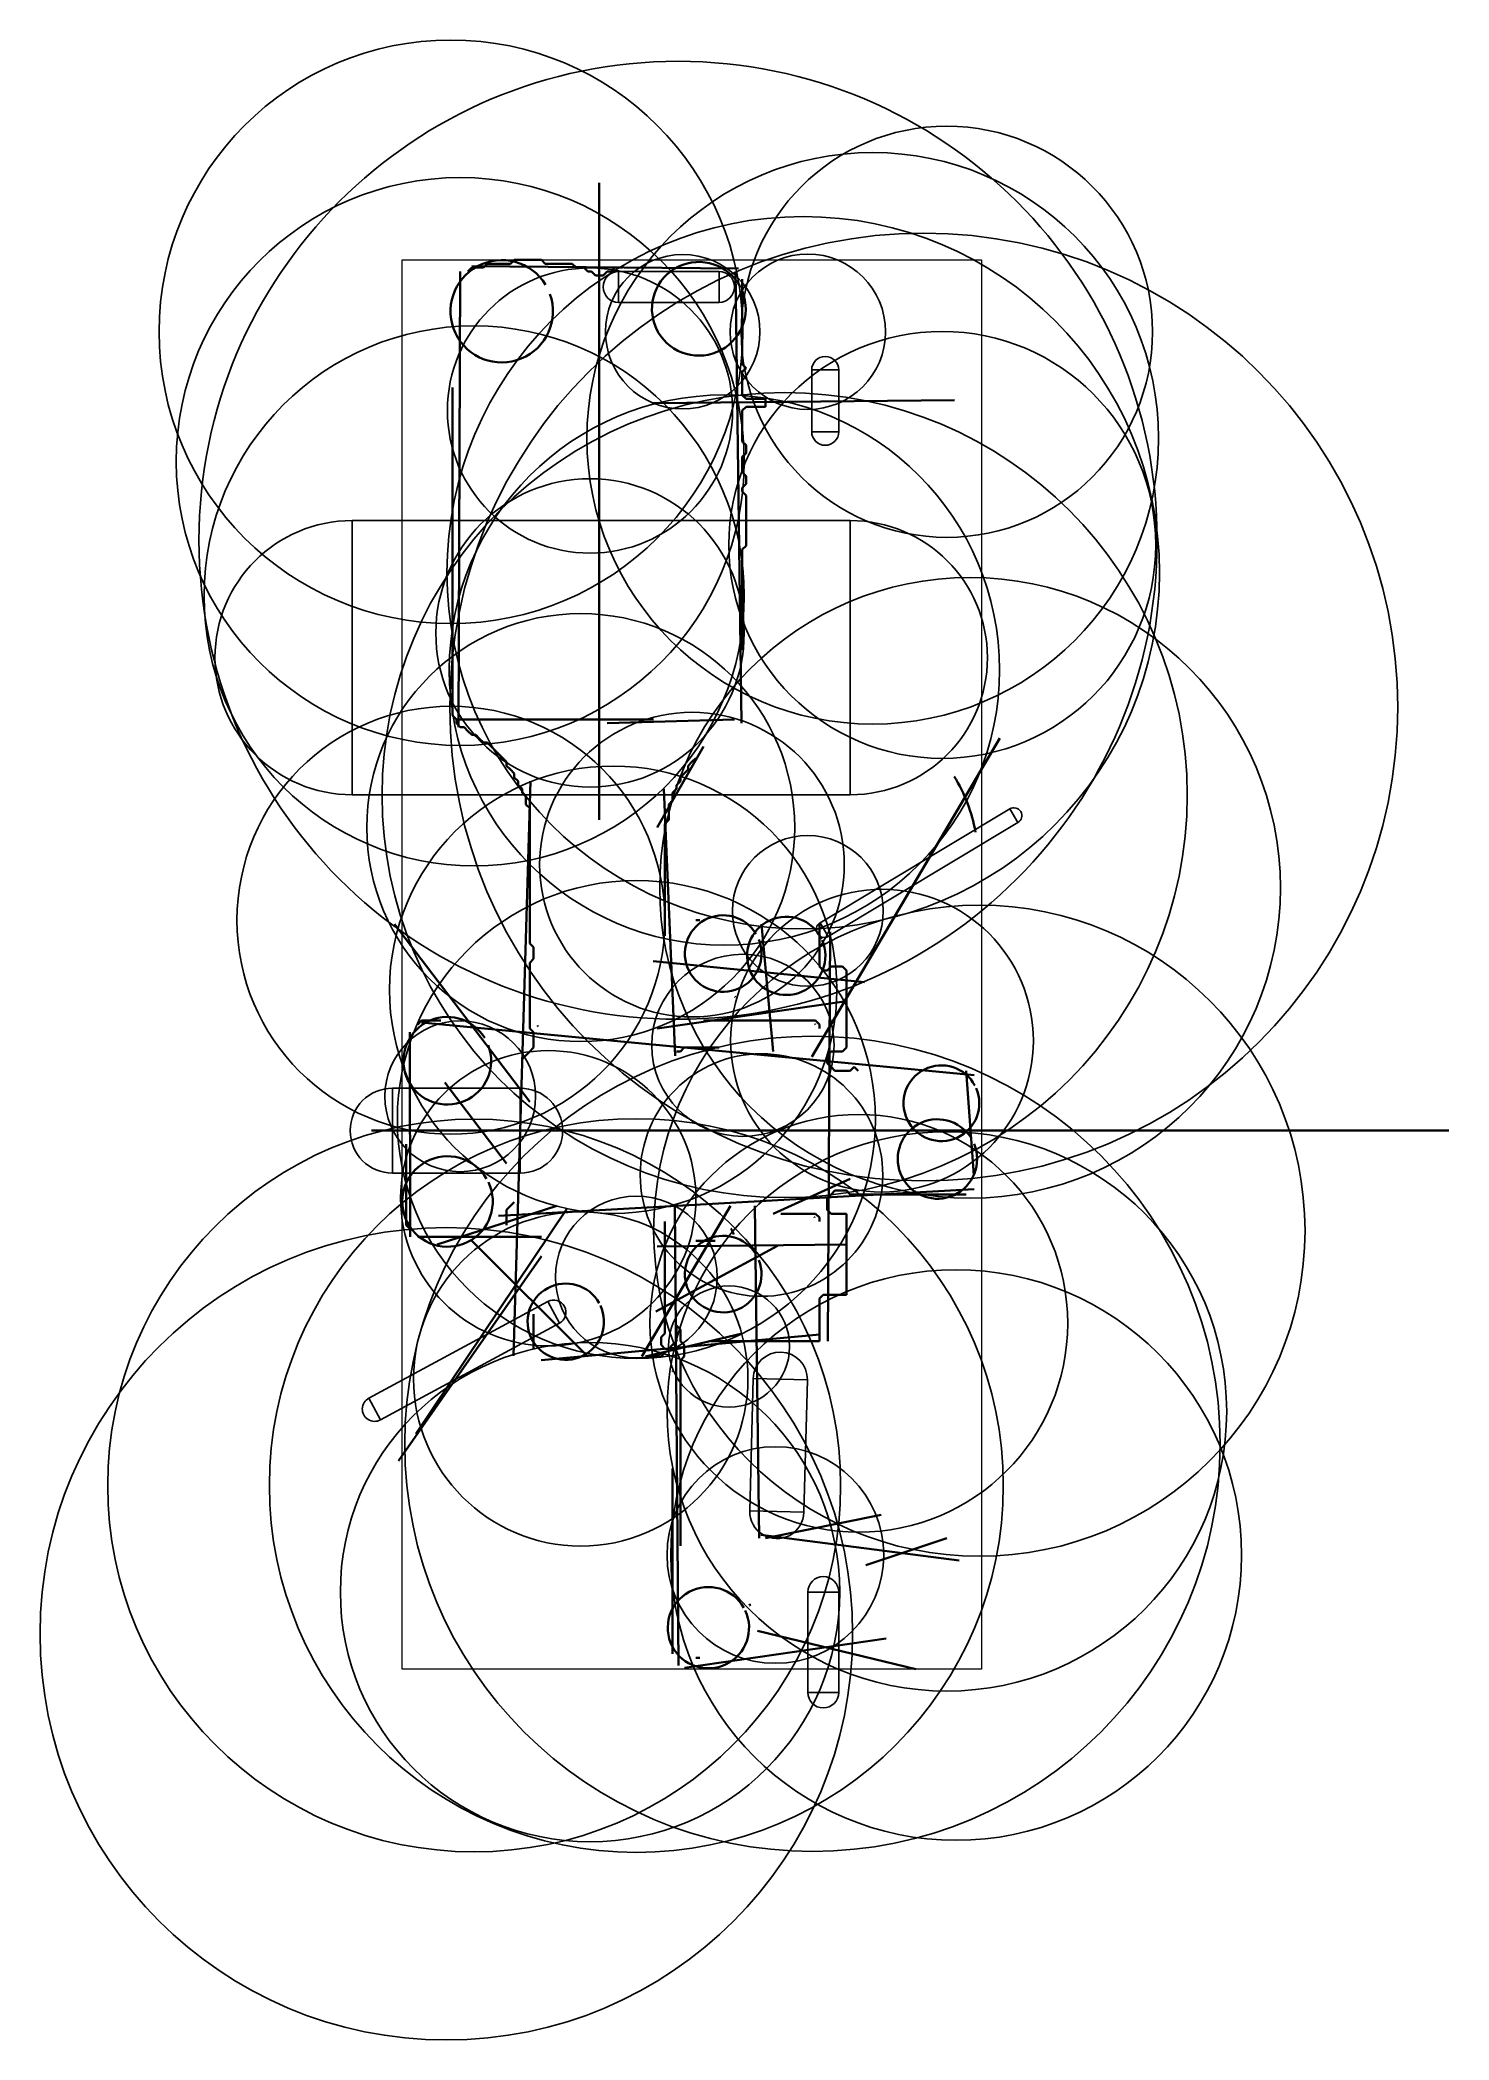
# Model space of a CAD drawing. Header units: millimetres. Extents: x 14 to 379, y -41 to 477.
import ezdxf

# ---------------------------------------------------------------- set-up
doc = ezdxf.new("R2010")
doc.units = ezdxf.units.MM
doc.linetypes.add('DASHED', pattern=[0])
for name, color, linetype, lineweight in [('01_CUT_OUTLINE', 7, 'CONTINUOUS', 35), ('03_DRILL_BORES', 4, 'CONTINUOUS', 25), ('04_MILL_SLOTS', 3, 'CONTINUOUS', 25), ('99_REFERENCE', 8, 'DASHED', 13)]:
    doc.layers.add(name, color=color, linetype=linetype, lineweight=lineweight)

msp = doc.modelspace()

# ---------------------------------------------------------------- linework, layer by layer
at = {"layer": '01_CUT_OUTLINE'}
for p, q in [((159.002, 440), (158.998, 275)), ((137, 420), (136, 419)), ((138, 420), (137, 420)), ((139, 420), (138, 420)), ((140, 420), (139, 420)), ((141, 420), (140, 420)), ((142, 420), (141, 420)), ((143, 420), (142, 420)), ((144, 420), (143, 420)), ((145, 419), (144, 420)), ((122.9595, 417.0075), (122.5246, 299.0018)), ((126, 418), (125, 417)), ((127, 418), (126, 418)), ((195.0169, 417.7524), (126.004, 418.4178)), ((128, 418), (127, 418)), ((129, 418), (128, 418)), ((130, 419), (129, 418)), ((131, 419), (130, 419)), ((132, 419), (131, 419)), ((133, 419), (132, 419)), ((134, 419), (133, 419)), ((135, 419), (134, 419)), ((136, 419), (135, 419)), ((146, 419), (145, 419)), ((147, 419), (146, 419)), ((148, 419), (147, 419)), ((149, 419), (148, 419)), ((150, 419), (149, 419)), ((151, 419), (150, 419)), ((152, 419), (151, 419)), ((153, 418), (152, 419)), ((154, 418), (153, 418)), ((155, 418), (154, 418)), ((156, 417), (155, 418)), ((157, 417), (156, 417)), ((158, 416), (157, 417)), ((159, 416), (158, 416)), ((160, 416), (159, 416)), ((161, 417), (160, 416)), ((162, 417), (161, 417)), ((163, 418), (162, 417)), ((164, 418), (163, 418)), ((165, 418), (164, 418)), ((194.2926, 417.0172), (195.8538, 299.998)), ((196, 414), (196, 415)), ((196, 413), (196, 414)), ((196, 412), (196, 413)), ((196, 411), (196, 412)), ((196, 410), (196, 411)), ((196, 409), (196, 410)), ((196, 408), (196, 409)), ((196, 407), (196, 408)), ((196, 406), (196, 407)), ((196, 405), (196, 406)), ((196, 404), (196, 405)), ((196, 403), (196, 404)), ((196, 402), (196, 403)), ((196, 401), (196, 402)), ((196, 400), (196, 401)), ((196, 399), (196, 400)), ((196, 398), (196, 399)), ((196, 397), (196, 398)), ((196, 396), (196, 397)), ((196, 395), (196, 396)), ((196, 394), (196, 395)), ((196, 393), (196, 394)), ((197, 392), (196, 393)), ((196, 391), (197, 392)), ((196, 390), (196, 391)), ((196, 389), (196, 390)), ((196, 388), (196, 389)), ((121, 387), (121, 386)), ((121, 386), (121, 385)), ((121, 385), (121, 384)), ((121, 384), (121, 383)), ((251.0032, 383.6932), (173.012, 382.8678)), ((196, 387), (196, 388)), ((196, 386), (196, 387)), ((196, 385), (196, 386)), ((197, 384), (196, 385)), ((198, 384), (197, 384)), ((199, 384), (198, 384)), ((200, 384), (199, 384)), ((201, 384), (200, 384)), ((202, 384), (201, 384)), ((202, 383), (202, 384)), ((121, 383), (121, 382)), ((121, 382), (121, 381)), ((121, 381), (121, 380)), ((121, 380), (121, 379)), ((121, 379), (121, 378)), ((196, 381), (197, 382)), ((196, 380), (196, 381)), ((196, 379), (196, 380)), ((196, 378), (196, 379)), ((197, 382), (198, 382)), ((198, 382), (199, 382)), ((199, 382), (200, 382)), ((200, 382), (201, 382)), ((201, 382), (202, 382)), ((202, 382), (202, 383)), ((121, 378), (121, 377)), ((121, 377), (121, 376)), ((121, 376), (121, 375)), ((121, 375), (121, 374)), ((121, 374), (121, 373)), ((121, 373), (121, 372)), ((196, 377), (196, 378)), ((196, 376), (196, 377)), ((196, 375), (196, 376)), ((196, 374), (196, 375)), ((196, 373), (196, 374)), ((197, 372), (196, 373)), ((121, 372), (121, 371)), ((121, 371), (121, 370)), ((121, 370), (121, 369)), ((121, 369), (121, 368)), ((121, 368), (121, 367)), ((196, 369), (197, 370)), ((196, 368), (196, 369)), ((196, 367), (196, 368)), ((197, 371), (197, 372)), ((197, 370), (197, 371)), ((121, 367), (121, 366)), ((121, 366), (121, 365)), ((121, 365), (121, 364)), ((121, 364), (121, 363)), ((121, 363), (121, 362)), ((196, 366), (196, 367)), ((196, 365), (196, 366)), ((197, 364), (196, 365)), ((197, 363), (197, 364)), ((197, 362), (197, 363)), ((121, 362), (121, 361)), ((121, 361), (121, 360)), ((121, 360), (121, 359)), ((121, 359), (121, 358)), ((121, 358), (121, 357)), ((196, 361), (197, 362)), ((196, 360), (196, 361)), ((197, 359), (196, 360)), ((197, 358), (197, 359)), ((197, 357), (197, 358)), ((121, 357), (121, 356)), ((121, 356), (121, 355)), ((121, 355), (121, 354)), ((121, 354), (121, 353)), ((121, 353), (121, 352)), ((197, 356), (197, 357)), ((197, 355), (197, 356)), ((197, 354), (197, 355)), ((197, 353), (197, 354)), ((197, 352), (197, 353)), ((121, 352), (121, 351)), ((121, 351), (121, 350)), ((121, 350), (121, 349)), ((121, 349), (121, 348)), ((121, 348), (121, 347)), ((197, 351), (197, 352)), ((197, 350), (197, 351)), ((197, 349), (197, 350)), ((197, 348), (197, 349)), ((197, 347), (197, 348)), ((121, 347), (121, 346)), ((121, 346), (121, 345)), ((121, 345), (121, 344)), ((121, 344), (121, 343)), ((121, 343), (121, 342)), ((121, 342), (121, 341)), ((196, 345), (197, 346)), ((196, 344), (196, 345)), ((196, 343), (196, 344)), ((196, 342), (196, 343)), ((196, 341), (196, 342)), ((197, 346), (197, 347)), ((121, 341), (121, 340)), ((121, 340), (121, 339)), ((121, 339), (121, 338)), ((121, 338), (121, 337)), ((121, 337), (121, 336)), ((196, 340), (196, 341)), ((196, 339), (196, 340)), ((196, 338), (196, 339)), ((196, 337), (196, 338)), ((196, 336), (196, 337)), ((121, 336), (121, 335)), ((121, 335), (121, 334)), ((121, 334), (121, 333)), ((121, 333), (121, 332)), ((121, 332), (121, 331)), ((196, 335), (196, 336)), ((196, 334), (196, 335)), ((196, 333), (196, 334)), ((196, 332), (196, 333)), ((196, 331), (196, 332)), ((121, 331), (121, 330)), ((121, 330), (121, 329)), ((121, 329), (121, 328)), ((121, 328), (121, 327)), ((121, 327), (121, 326)), ((196, 330), (196, 331)), ((196, 329), (196, 330)), ((196, 328), (196, 329)), ((196, 327), (196, 328)), ((196, 326), (196, 327)), ((121, 326), (121, 325)), ((121, 325), (121, 324)), ((121, 324), (121, 323)), ((121, 323), (121, 322)), ((121, 322), (121, 321)), ((196, 325), (196, 326)), ((196, 324), (196, 325)), ((196, 323), (196, 324)), ((196, 322), (196, 323)), ((196, 321), (196, 322)), ((121, 321), (121, 320)), ((121, 320), (121, 319)), ((121, 319), (121, 318)), ((121, 318), (121, 317)), ((121, 317), (121, 316)), ((121, 316), (121, 315)), ((196, 320), (196, 321)), ((196, 319), (196, 320)), ((121, 315), (121, 314)), ((121, 314), (121, 313)), ((121, 313), (121, 312)), ((121, 312), (121, 311)), ((121, 311), (121, 310)), ((121, 310), (121, 309)), ((121, 309), (121, 308)), ((121, 308), (121, 307)), ((121, 307), (121, 306)), ((121, 306), (121, 305)), ((121, 305), (121, 304)), ((121, 304), (121, 303)), ((121, 303), (121, 302)), ((121, 302), (122, 301)), ((122, 301), (173, 301)), ((122, 301), (122, 300)), ((161, 300), (194, 301)), ((122, 300), (123, 299)), ((123, 299), (124, 299)), ((124, 299), (125, 298)), ((125, 298), (126, 297)), ((126, 297), (127, 297)), ((127, 297), (128, 296)), ((128, 296), (129, 295)), ((262.6768, 296.1904), (214.0112, 213.5825)), ((129, 295), (130, 295)), ((130, 295), (131, 294)), ((131, 294), (132, 293)), ((132, 293), (133, 292)), ((133, 292), (134, 291)), ((134, 291), (135, 290)), ((174, 273), (186, 294)), ((183, 290), (184, 291)), ((135, 290), (135, 289)), ((135, 289), (136, 288)), ((136, 288), (137, 287)), ((141.1738, 284.9948), (136.7543, 136.1558)), ((137, 287), (137, 286)), ((137, 286), (138, 285)), ((138, 285), (138, 284)), ((179, 284), (180, 285)), ((180, 286), (181, 287)), ((180, 285), (180, 286)), ((181, 287), (182, 288)), ((182, 289), (183, 290)), ((182, 288), (182, 289)), ((138, 284), (139, 283)), ((139, 283), (139, 282)), ((139, 282), (140, 281)), ((140, 281), (140, 280)), ((140, 280), (140, 279)), ((175.7267, 282.9885), (178.6253, 213.9004)), ((177, 279), (178, 280)), ((178, 282), (179, 283)), ((178, 281), (178, 282)), ((178, 280), (178, 281)), ((179, 283), (179, 284)), ((140, 279), (141, 278)), ((141, 278), (141, 277)), ((141, 277), (141, 276)), ((141, 276), (141, 275)), ((141, 275), (141, 274)), ((176, 274), (177, 275)), ((177, 278), (177, 279)), ((177, 277), (177, 278)), ((177, 276), (177, 277)), ((177, 275), (177, 276)), ((141, 274), (141, 273)), ((141, 273), (141, 272)), ((141, 272), (141, 271)), ((141, 271), (141, 270)), ((141, 270), (141, 269)), ((176, 273), (176, 274)), ((176, 272), (176, 273)), ((176, 271), (176, 272)), ((176, 270), (176, 271)), ((176, 269), (176, 270)), ((141, 269), (141, 268)), ((141, 268), (141, 267)), ((141, 267), (141, 266)), ((141, 266), (141, 265)), ((141, 265), (141, 264)), ((176, 268), (176, 269)), ((176, 267), (176, 268)), ((176, 266), (176, 267)), ((176, 265), (176, 266)), ((176, 264), (176, 265)), ((141, 264), (141, 263)), ((141, 263), (141, 262)), ((141, 262), (141, 261)), ((141, 261), (141, 260)), ((141, 260), (141, 259)), ((141, 259), (141, 258)), ((176, 263), (176, 264)), ((176, 262), (176, 263)), ((176, 261), (176, 262)), ((176, 260), (176, 261)), ((176, 259), (176, 260)), ((176, 258), (176, 259)), ((141, 258), (141, 257)), ((141, 257), (141, 256)), ((141, 256), (141, 255)), ((141, 255), (141, 254)), ((141, 254), (141, 253)), ((176, 257), (176, 258)), ((176, 256), (176, 257)), ((176, 255), (176, 256)), ((176, 254), (176, 255)), ((176, 253), (176, 254)), ((141, 253), (141, 252)), ((141, 252), (141, 251)), ((141, 251), (141, 250)), ((141, 250), (141, 249)), ((141, 249), (141, 248)), ((176, 252), (176, 253)), ((176, 251), (176, 252)), ((176, 250), (176, 251)), ((176, 249), (176, 250)), ((176, 248), (176, 249)), ((185, 249), (184, 249)), ((106, 248), (141, 202)), ((141, 248), (141, 247)), ((141, 247), (141, 246)), ((141, 246), (141, 245)), ((141, 245), (141, 244)), ((141, 244), (141, 243)), ((176, 247), (176, 248)), ((176, 246), (176, 247)), ((176, 245), (176, 246)), ((201, 248), (204, 215)), ((216, 247), (216, 248)), ((216, 246), (216, 247)), ((216, 245), (216, 246)), ((216, 244), (216, 245)), ((216, 243), (216, 244)), ((218.7505, 245.9853), (218.1834, 139.983)), ((141, 243), (142, 242)), ((142, 239), (141, 238)), ((142, 242), (142, 241)), ((142, 241), (142, 240)), ((142, 240), (142, 239)), ((227.6951, 232.9442), (172.9431, 238.4069)), ((216, 242), (216, 243)), ((216, 241), (216, 242)), ((216, 240), (216, 241)), ((216, 239), (216, 240)), ((216, 238), (216, 239)), ((141, 238), (141, 237)), ((141, 237), (141, 236)), ((141, 236), (141, 235)), ((141, 235), (141, 234)), ((141, 234), (141, 233)), ((216, 237), (216, 238)), ((217, 236), (216, 237)), ((218, 236), (217, 236)), ((219, 237), (218, 236)), ((220, 237), (219, 237)), ((221, 237), (220, 237)), ((222, 237), (221, 237)), ((223, 236), (222, 237)), ((223, 235), (223, 236)), ((223, 234), (223, 235)), ((223, 233), (223, 234)), ((141, 233), (141, 232)), ((141, 232), (141, 231)), ((141, 231), (141, 230)), ((141, 230), (141, 229)), ((141, 229), (141, 228)), ((141, 228), (141, 227)), ((174, 221), (223, 228)), ((223, 232), (223, 233)), ((223, 231), (223, 232)), ((223, 230), (223, 231)), ((223, 229), (223, 230)), ((223, 228), (223, 229)), ((223, 227), (223, 228)), ((113, 223), (112, 222)), ((114, 223), (113, 223)), ((115, 223), (114, 223)), ((116, 223), (115, 223)), ((117, 223), (116, 223)), ((118, 223), (117, 223)), ((141, 227), (141, 226)), ((141, 226), (141, 225)), ((141, 225), (141, 224)), ((141, 224), (141, 223)), ((141, 223), (141, 222)), ((186, 223), (187, 223)), ((187, 223), (188, 223)), ((188, 223), (189, 223)), ((189, 223), (190, 223)), ((190, 223), (191, 223)), ((191, 223), (192, 223)), ((192, 223), (193, 223)), ((193, 223), (194, 223)), ((194, 223), (195, 223)), ((195, 223), (196, 223)), ((196, 223), (197, 223)), ((197, 223), (198, 223)), ((198, 223), (199, 223)), ((199, 223), (200, 223)), ((200, 223), (201, 223)), ((201, 223), (202, 223)), ((202, 223), (203, 223)), ((203, 223), (204, 223)), ((204, 223), (205, 223)), ((205, 223), (206, 223)), ((206, 223), (207, 223)), ((207, 223), (208, 223)), ((208, 223), (209, 223)), ((209, 223), (210, 223)), ((210, 223), (211, 223)), ((211, 223), (212, 223)), ((212, 223), (213, 223)), ((213, 223), (214, 223)), ((214, 223), (215, 223)), ((215, 223), (216, 222)), ((223, 226), (223, 227)), ((223, 225), (223, 226)), ((223, 224), (223, 225)), ((223, 223), (223, 224)), ((223, 222), (223, 223)), ((109.9863, 220), (110.0155, 166.9995)), ((256.0868, 208.9114), (112.957, 222.5486)), ((141, 222), (141, 221)), ((141, 221), (142, 220)), ((142, 220), (142, 219)), ((142, 219), (142, 218)), ((142, 218), (142, 217)), ((216, 222), (216, 221)), ((223, 221), (223, 222)), ((223, 220), (223, 221)), ((223, 219), (223, 220)), ((223, 218), (223, 219)), ((223, 217), (223, 218)), ((140, 214), (139, 213)), ((141, 215), (140, 214)), ((142, 216), (141, 215)), ((142, 217), (142, 216)), ((180, 215), (179, 215)), ((181, 216), (180, 215)), ((182, 216), (181, 216)), ((183, 216), (182, 216)), ((184, 216), (183, 216)), ((185, 216), (184, 216)), ((186, 216), (185, 216)), ((187, 216), (186, 216)), ((188, 216), (187, 216)), ((189, 216), (188, 216)), ((190, 216), (189, 216)), ((218, 214), (219, 215)), ((218, 213), (218, 214)), ((218, 212), (218, 213)), ((219, 215), (220, 215)), ((220, 215), (221, 215)), ((221, 215), (222, 215)), ((222, 215), (223, 216)), ((223, 216), (223, 217)), ((219, 211), (218, 212)), ((220, 210), (219, 211)), ((221, 210), (220, 210)), ((222, 210), (221, 210)), ((223, 210), (222, 210)), ((224, 210), (223, 210)), ((225, 211), (224, 210)), ((226, 210), (225, 211)), ((254, 210), (256, 183)), ((119, 207), (135, 186)), ((100, 194.5), (379, 194.5)), ((109, 191), (109, 190)), ((109, 190), (109, 189)), ((109, 189), (109, 188)), ((109, 188), (109, 187)), ((109, 187), (109, 186)), ((109, 186), (109, 185)), ((109, 185), (109, 184)), ((109, 184), (109, 183)), ((109, 183), (109, 182)), ((109, 182), (109, 181)), ((204, 173), (224, 182)), ((109, 181), (109, 180)), ((109, 180), (109, 179)), ((109, 179), (109, 178)), ((109, 178), (109, 177)), ((109, 177), (109, 176)), ((256.0916, 179.3656), (132.918, 172.4643)), ((218, 177), (219, 178)), ((218, 176), (218, 177)), ((219, 178), (220, 179)), ((220, 179), (221, 179)), ((221, 179), (222, 179)), ((222, 179), (223, 179)), ((223, 179), (224, 178)), ((224, 178), (225, 178)), ((225, 178), (226, 178)), ((226, 178), (227, 178)), ((227, 178), (228, 178)), ((228, 178), (229, 178)), ((229, 178), (230, 178)), ((230, 178), (231, 178)), ((231, 178), (232, 178)), ((232, 178), (233, 178)), ((233, 178), (234, 178)), ((234, 178), (235, 178)), ((235, 178), (236, 178)), ((236, 178), (237, 178)), ((237, 178), (238, 178)), ((238, 178), (239, 178)), ((239, 178), (240, 178)), ((240, 178), (241, 178)), ((241, 178), (242, 178)), ((242, 178), (243, 178)), ((243, 178), (244, 178)), ((244, 178), (245, 178)), ((245, 178), (246, 178)), ((246, 178), (247, 178)), ((247, 178), (248, 178)), ((248, 178), (249, 178)), ((249, 178), (250, 178)), ((250, 178), (251, 178)), ((251, 178), (252, 178)), ((252, 178), (253, 178)), ((253, 178), (254, 178)), ((109, 176), (109, 175)), ((109, 175), (109, 174)), ((109, 174), (109, 173)), ((109, 173), (109, 172)), ((109, 172), (109, 171)), ((109, 171), (109, 170)), ((150.5709, 174.2876), (111.5115, 115.9974)), ((117, 165), (148, 175)), ((135, 174), (136, 175)), ((135, 173), (135, 174)), ((135, 172), (135, 173)), ((135, 171), (135, 172)), ((135, 170), (135, 171)), ((136, 175), (137, 176)), ((170, 136), (193, 175)), ((176, 170), (176, 171)), ((178.5936, 175.0367), (179.5452, 55.9964)), ((199.2939, 175.0169), (200.4169, 88.9924)), ((206, 173), (207, 173)), ((207, 173), (208, 173)), ((208, 173), (209, 173)), ((209, 173), (210, 173)), ((210, 173), (211, 173)), ((211, 173), (212, 173)), ((212, 173), (213, 173)), ((213, 173), (214, 173)), ((214, 173), (215, 173)), ((215, 173), (216, 172)), ((216, 172), (216, 171)), ((218, 175), (218, 176)), ((218, 174), (218, 175)), ((219, 173), (218, 174)), ((220, 173), (219, 173)), ((221, 173), (220, 173)), ((222, 173), (221, 173)), ((223, 173), (222, 173)), ((223, 172), (223, 173)), ((223, 171), (223, 172)), ((223, 170), (223, 171)), ((109, 170), (110, 169)), ((112, 167), (144, 167)), ((126, 166), (156, 136)), ((176, 169), (176, 170)), ((176, 168), (176, 169)), ((176, 167), (176, 168)), ((176, 166), (176, 167)), ((176, 165), (176, 166)), ((185, 166), (184, 166)), ((186, 166), (185, 166)), ((187, 166), (186, 166)), ((188, 166), (187, 166)), ((189, 166), (188, 166)), ((223, 169), (223, 170)), ((223, 168), (223, 169)), ((223, 167), (223, 168)), ((223, 166), (223, 167)), ((223, 165), (223, 166)), ((107, 109), (144, 162)), ((205.1647, 164.6951), (173.6387, 147.669)), ((223.0108, 165.0163), (173.9838, 164.4782)), ((176, 164), (176, 165)), ((176, 163), (176, 164)), ((176, 162), (176, 163)), ((176, 161), (176, 162)), ((176, 160), (176, 161)), ((223, 164), (223, 165)), ((223, 163), (223, 164)), ((223, 162), (223, 163)), ((223, 161), (223, 162)), ((223, 160), (223, 161)), ((176, 159), (176, 160)), ((176, 158), (176, 159)), ((176, 157), (176, 158)), ((176, 156), (176, 157)), ((176, 155), (176, 156)), ((223, 159), (223, 160)), ((223, 158), (223, 159)), ((223, 157), (223, 158)), ((223, 156), (223, 157)), ((223, 155), (223, 156)), ((176, 154), (176, 155)), ((176, 153), (176, 154)), ((176, 152), (176, 153)), ((176, 151), (176, 152)), ((176, 150), (176, 151)), ((216, 151), (217, 152)), ((216, 150), (216, 151)), ((217, 152), (218, 152)), ((218, 152), (219, 152)), ((219, 152), (220, 152)), ((220, 152), (221, 152)), ((221, 152), (222, 152)), ((222, 152), (223, 152)), ((223, 154), (223, 155)), ((223, 153), (223, 154)), ((223, 152), (223, 153)), ((142, 147), (142, 146)), ((142, 146), (142, 145)), ((176, 149), (176, 150)), ((176, 148), (176, 149)), ((176, 147), (176, 148)), ((176, 146), (176, 147)), ((176, 145), (176, 146)), ((216, 149), (216, 150)), ((216, 148), (216, 149)), ((216, 147), (216, 148)), ((216, 146), (216, 147)), ((216, 145), (216, 146)), ((142, 145), (142, 144)), ((142, 144), (142, 143)), ((142, 143), (142, 142)), ((142, 142), (142, 141)), ((142, 141), (142, 140)), ((142, 140), (142, 139)), ((216.1172, 141.7368), (143.9956, 135.0477)), ((171, 136), (196, 142)), ((175, 141), (176, 142)), ((175, 140), (175, 141)), ((175, 139), (175, 140)), ((176, 144), (176, 145)), ((176, 143), (176, 144)), ((176, 142), (176, 143)), ((179, 140), (178, 139)), ((180, 143), (179, 144)), ((179, 144), (179, 143)), ((179, 143), (179, 142)), ((179, 142), (179, 141)), ((179, 141), (179, 140)), ((180, 142), (180, 143)), ((180, 141), (180, 142)), ((180, 140), (180, 141)), ((181, 139), (180, 140)), ((188, 140), (189, 140)), ((189, 140), (190, 140)), ((190, 140), (191, 140)), ((191, 140), (192, 140)), ((192, 140), (193, 140)), ((193, 140), (194, 140)), ((194, 140), (195, 140)), ((195, 140), (196, 140)), ((196, 140), (197, 140)), ((197, 140), (198, 140)), ((198, 140), (199, 140)), ((199, 140), (200, 140)), ((200, 140), (201, 140)), ((201, 140), (202, 140)), ((202, 140), (203, 140)), ((203, 140), (204, 140)), ((204, 140), (205, 140)), ((205, 140), (206, 140)), ((206, 140), (207, 140)), ((207, 140), (208, 140)), ((208, 140), (209, 140)), ((209, 140), (210, 140)), ((210, 140), (211, 140)), ((211, 140), (212, 140)), ((212, 140), (213, 140)), ((213, 140), (214, 140)), ((214, 140), (215, 140)), ((215, 140), (216, 140)), ((216, 144), (216, 145)), ((216, 143), (216, 144)), ((216, 142), (216, 143)), ((216, 141), (216, 142)), ((216, 140), (216, 141)), ((142, 139), (142, 138)), ((171, 136), (172, 136)), ((172, 136), (173, 136)), ((173, 136), (174, 136)), ((174, 136), (175, 136)), ((176, 138), (175, 139)), ((175, 136), (176, 137)), ((177, 138), (176, 138)), ((178, 139), (177, 138)), ((180, 135), (181, 136)), ((180, 134), (180, 135)), ((181, 138), (181, 139)), ((181, 137), (181, 138)), ((181, 136), (181, 137)), ((180, 133), (180, 134)), ((180, 132), (180, 133)), ((180, 131), (180, 132)), ((180, 130), (180, 131)), ((180, 129), (180, 130)), ((180, 128), (180, 129)), ((180, 127), (180, 128)), ((180, 126), (180, 127)), ((180, 125), (180, 126)), ((180, 124), (180, 125)), ((180, 123), (180, 124)), ((180, 122), (180, 123)), ((180, 121), (180, 122)), ((180, 120), (180, 121)), ((180, 119), (180, 120)), ((180, 118), (180, 119)), ((180, 117), (180, 118)), ((180, 116), (180, 117)), ((180, 115), (180, 116)), ((180, 114), (180, 115)), ((180, 113), (180, 114)), ((180, 112), (180, 113)), ((180, 111), (180, 112)), ((180, 110), (180, 111)), ((180, 109), (180, 110)), ((180, 108), (180, 109)), ((178, 107), (178, 106)), ((178, 106), (178, 105)), ((178, 105), (178, 104)), ((178, 104), (178, 103)), ((180, 107), (180, 108)), ((180, 106), (180, 107)), ((180, 105), (180, 106)), ((180, 104), (180, 105)), ((180, 103), (180, 104)), ((178, 103), (178, 102)), ((178, 102), (178, 101)), ((178, 101), (178, 100)), ((178, 100), (178, 99)), ((178, 99), (178, 98)), ((180, 102), (180, 103)), ((180, 101), (180, 102)), ((180, 100), (180, 101)), ((180, 99), (180, 100)), ((180, 98), (180, 99)), ((178, 98), (178, 97)), ((178, 97), (178, 96)), ((178, 96), (178, 95)), ((178, 95), (178, 94)), ((178, 94), (178, 93)), ((180, 97), (180, 98)), ((180, 96), (180, 97)), ((180, 95), (180, 96)), ((180, 94), (180, 95)), ((180, 93), (180, 94)), ((202, 89), (232, 95)), ((178, 93), (178, 92)), ((178, 92), (178, 91)), ((178, 91), (178, 90)), ((178, 90), (178, 89)), ((178, 89), (178, 88)), ((180, 92), (180, 93)), ((180, 91), (180, 92)), ((180, 90), (180, 91)), ((180, 89), (180, 90)), ((180, 88), (180, 89)), ((252.1547, 83.1942), (200.8499, 89.8418)), ((228, 82), (249, 89)), ((178, 88), (178, 87)), ((178, 87), (178, 86)), ((178, 86), (178, 85)), ((178, 85), (178, 84)), ((178, 84), (178, 83)), ((178, 83), (178, 82)), ((180, 87), (180, 88)), ((178, 82), (178, 81)), ((178, 81), (178, 80)), ((178, 80), (178, 79)), ((178, 79), (178, 78)), ((178, 78), (178, 77)), ((178, 77), (178, 76)), ((178, 76), (178, 75)), ((178, 75), (178, 74)), ((178, 74), (178, 73)), ((178, 73), (178, 72)), ((178, 72), (178, 71)), ((178, 71), (178, 70)), ((178, 70), (178, 69)), ((178, 69), (178, 68)), ((178, 68), (178, 67)), ((178, 67), (178, 66)), ((178, 66), (178, 65)), ((178, 65), (178, 64)), ((178, 64), (178, 63)), ((178, 63), (178, 62)), ((233.298, 62.9495), (181.0925, 55.3635)), ((200, 65), (241, 55)), ((178, 62), (178, 61)), ((178, 61), (178, 60)), ((178, 60), (178, 59)), ((185, 58), (184, 58))]:
    msp.add_line(p, q, dxfattribs=at)
for centre, radius, start, end in [((133.7379, 406.698), 13.2558, 31.202307, 19.604948), ((184.7764, 407.3462), 12.1351, 27.227955, 21.638539), ((215.8539, 264.6502), 41.1712, 10.067889, 31.666845), ((191.0759, 240.3597), 9.9152, 30.966011, 21.369828), ((207.402, 239.7716), 10.1345, 25.208757, 23.781853), ((185.2686, 224.5273), 10.063, 26.640018, 28.175769), ((119.6565, 212.5979), 11.3474, 31.476782, 20.705759), ((138.4235, 219.4802), 5.1632, 22.357414, 25.983279), ((210.1872, 219.5448), 5.3472, 26.857475, 29.000184), ((247.5815, 201.6009), 9.8053, 27.682709, 23.532013), ((246.5551, 187.1569), 10.2849, 32.160527, 22.295515), ((119.7053, 176.1477), 11.7137, 30.120126, 25.375369), ((137.9204, 169.3799), 5.0956, 28.527326, 30.009174), ((209.9949, 169.584), 5.3238, 26.830922, 29.206938), ((191.0759, 157.3597), 9.9152, 30.966011, 21.369828), ((184.6403, 163.9241), 9.9152, 21.618254, 31.932443), ((150.3283, 145.0294), 9.888, 29.222994, 25.008616), ((169.5556, 128.1308), 9.434, 24.885861, 26.921562), ((187.2583, 65.7807), 10.5206, 29.497885, 24.874367), ((189.2569, 66.9515), 9.9487, 26.83363, 29.94632)]:
    msp.add_arc(centre, radius, start, end, dxfattribs=at)
at = {"layer": '03_DRILL_BORES'}
for centre, radius in [((120.6, 401.4), 75.56), ((179.4, 347.4), 124.04), ((249, 401.4), 53.24), ((229.8, 373.8), 74), ((123, 367.8), 73.52), ((211.8, 339), 92.24), ((243, 304.2), 122.72), ((180.6, 401.4), 20), ((213, 401.4), 20.12), ((156.6, 381), 36.92), ((126.6, 333), 69.92), ((247.8, 346.2), 55.28), ((207, 281.4), 104.24), ((191.4, 313.8), 71.24), ((156.6, 323.4), 39.92), ((255, 257.4), 80.36), ((154.2, 273), 55.4), ((120.6, 249), 55.4), ((183, 263.4), 39.44), ((162.6, 231), 57.92), ((213, 251.4), 19.52), ((168.6, 197.4), 61.88), ((232.2, 217.8), 39.2), ((257.4, 168.6), 84.32), ((196.2, 216.6), 23.6), ((123, 203.4), 19.52), ((214.2, 113.4), 105.56), ((145.8, 177), 38.24), ((201, 183), 31.4), ((126.6, 102.6), 94.88), ((168.6, 102.6), 95), ((226.2, 144.6), 54.08), ((249, 121.8), 72.44), ((168.6, 156.6), 20.96), ((154.2, 130.2), 43.28), ((119.4, 64.2), 105.2), ((251.4, 84.6), 73.88), ((192.6, 138.6), 15.68), ((156.6, 75), 64.64), ((204.6, 84.6), 28.04)]:
    msp.add_circle(centre, radius, dxfattribs=at)
at = {"layer": '04_MILL_SLOTS'}
for points in [[(164, 417), (190, 417), (190, 409), (164, 409)], [(214, 375.5), (214, 391.5), (221, 391.5), (221, 375.5)], [(95, 352.5), (224, 352.5), (224, 281.5), (95, 281.5)], [(216.1765, 248.3529), (265.2941, 277.8235), (267.4117, 274.2941), (218.2941, 244.8235)], [(105.5, 205.5), (138.5, 205.5), (138.5, 183.5), (105.5, 183.5)], [(99.3148, 125.2144), (145.6605, 150.241), (148.6958, 144.62), (102.3501, 119.5934)], [(197.9753, 96.0351), (198.8544, 130.3203), (212.8709, 129.9609), (211.9918, 95.6757)], [(213, 49), (213, 75), (221, 75), (221, 49)]]:
    msp.add_lwpolyline(points, close=True, dxfattribs=at)
for centre, radius, start, end in [((164, 413), 4, 90, 270), ((190, 413), 4, -90, 90), ((217.5, 391.5), 3.5, 0, 180), ((217.5, 375.5), 3.5, 180, 360), ((95, 317), 35.5, 90, 270), ((224, 317), 35.5, -90, 90), ((266.3529, 276.0588), 2.058, -59.036243, 120.963757), ((217.2353, 246.5882), 2.058, 120.963757, 300.963757), ((105.5, 194.5), 11, 90, 270), ((138.5, 194.5), 11, -90, 90), ((147.1781, 147.4305), 3.1941, -61.630953, 118.369047), ((205.8627, 130.1406), 7.0105, -1.468803, 178.531197), ((100.8325, 122.4039), 3.1941, 118.369047, 298.369047), ((204.9835, 95.8554), 7.0105, 178.531197, 358.531197), ((217, 75), 4, 0, 180), ((217, 49), 4, 180, 360)]:
    msp.add_arc(centre, radius, start, end, dxfattribs=at)
at = {"layer": '99_REFERENCE'}
msp.add_lwpolyline([(108, 420), (258, 420), (258, 55), (108, 55)], close=True, dxfattribs=at)

doc.saveas('drawing.dxf')
